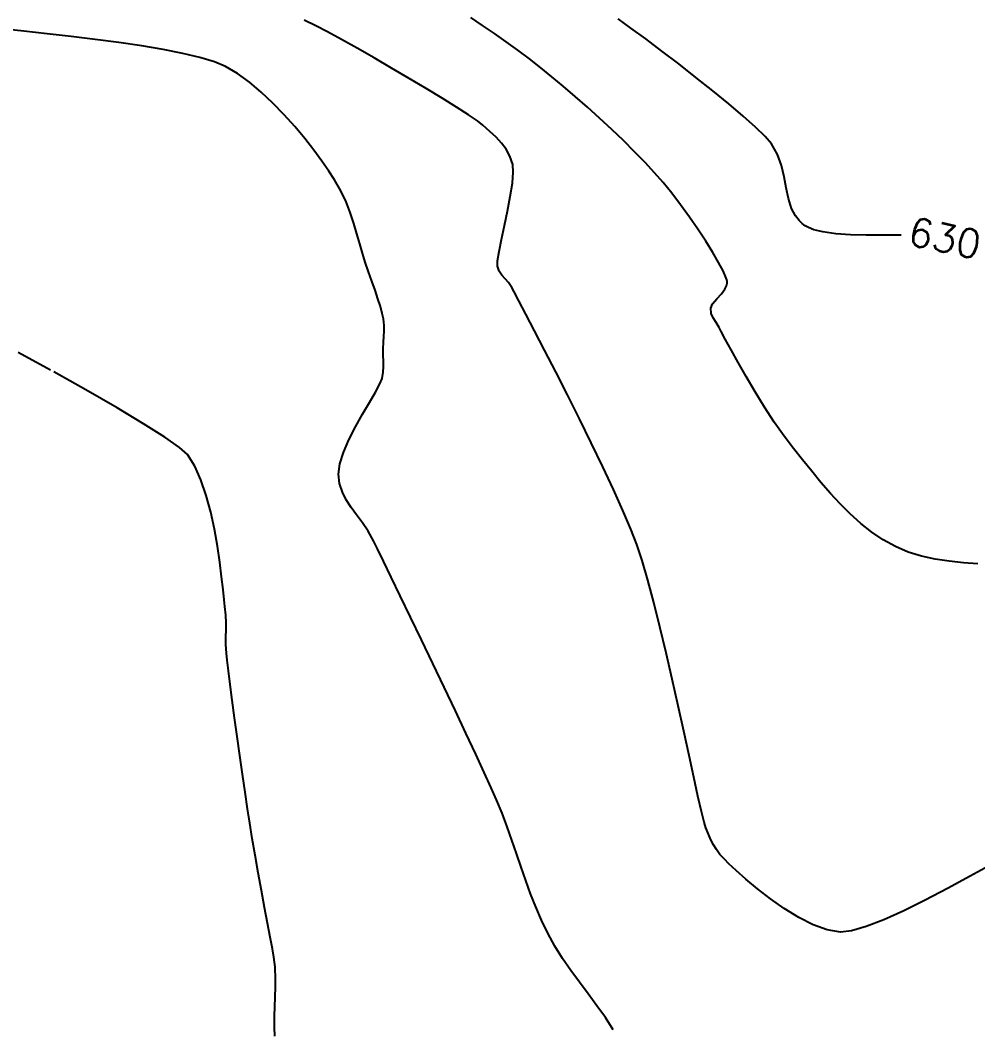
# Model space of a CAD drawing. Header units: feet. Extents: x 26064 to 27719, y 16802 to 28989.
# Drawn here: x 26744.6 to 26826.1, y 17412.7 to 17498.6 of the extents above; entities that cross this region are included whole.
import ezdxf

# ---------------------------------------------------------------- set-up
doc = ezdxf.new("R2010")
doc.units = ezdxf.units.FT
doc.header["$LTSCALE"] = 50
doc.header["$MEASUREMENT"] = 0
doc.linetypes.add('HIDDEN', pattern=[0.375, 0.25, -0.125])
doc.linetypes.add('HIDN25', pattern=[0.0938, 0.0625, -0.0313])
doc.layers.add('CONT-MJR', color=160, linetype='HIDDEN')
doc.layers.add('CONT-MNR', color=55, linetype='HIDN25')
doc.styles.add('l60', font='simplex', dxfattribs={"height": 2.4})

msp = doc.modelspace()

# ---------------------------------------------------------------- linework, layer by layer
at = {"layer": 'CONT-MJR', "color": 7}
for p, q in [((26796.58849, 17497.93268, 630), (26795.49581, 17498.71242, 630)), ((26797.84665, 17497.01074, 630), (26796.58849, 17497.93268, 630)), ((26799.22142, 17495.98154, 630), (26797.84665, 17497.01074, 630)), ((26800.66393, 17494.88003, 630), (26799.22142, 17495.98154, 630)), ((26802.12529, 17493.74115, 630), (26800.66393, 17494.88003, 630)), ((26803.55663, 17492.59987, 630), (26802.12529, 17493.74115, 630)), ((26804.90907, 17491.49112, 630), (26803.55663, 17492.59987, 630)), ((26806.13375, 17490.44986, 630), (26804.90907, 17491.49112, 630)), ((26807.18178, 17489.51104, 630), (26806.13375, 17490.44986, 630)), ((26808.00429, 17488.70959, 630), (26807.18178, 17489.51104, 630)), ((26808.5524, 17488.08048, 630), (26808.00429, 17488.70959, 630)), ((26809.07881, 17487.18586, 630), (26808.5524, 17488.08048, 630)), ((26809.41999, 17486.24675, 630), (26809.07881, 17487.18586, 630)), ((26809.64264, 17485.29015, 630), (26809.41999, 17486.24675, 630)), ((26809.81346, 17484.34308, 630), (26809.64264, 17485.29015, 630)), ((26809.99914, 17483.43256, 630), (26809.81346, 17484.34308, 630)), ((26810.26639, 17482.58561, 630), (26809.99914, 17483.43256, 630)), ((26810.58375, 17481.97197, 630), (26810.26639, 17482.58561, 630)), ((26810.90458, 17481.55811, 630), (26810.58375, 17481.97197, 630)), ((26811.16591, 17481.30753, 630), (26810.90458, 17481.55811, 630)), ((26811.3124, 17481.19048, 630), (26811.16591, 17481.30753, 630)), ((26811.42858, 17481.11003, 630), (26811.3124, 17481.19048, 630)), ((26811.69342, 17480.96424, 630), (26811.42858, 17481.11003, 630)), ((26812.16614, 17480.7808, 630), (26811.69342, 17480.96424, 630)), ((26812.92129, 17480.595, 630), (26812.16614, 17480.7808, 630)), ((26814.0315, 17480.44219, 630), (26812.92129, 17480.595, 630)), ((26815.28193, 17480.35814, 630), (26814.0315, 17480.44219, 630)), ((26816.62485, 17480.32196, 630), (26815.28193, 17480.35814, 630)), ((26818.01255, 17480.31277, 630), (26816.62485, 17480.32196, 630)), ((26819.3973, 17480.30968, 630), (26818.01255, 17480.31277, 630)), ((26819.59879, 17480.30698, 630), (26819.3973, 17480.30968, 630))]:
    msp.add_line(p, q, dxfattribs=at)
at = {"layer": 'CONT-MNR', "color": 7}
for p, q in [((26783.96045, 17498.16618, 631), (26782.95121, 17498.82622, 631)), ((26784.96547, 17497.48363, 631), (26783.96045, 17498.16618, 631)), ((26746.90728, 17497.45403, 633), (26744.92018, 17497.67249, 633)), ((26748.94482, 17497.22079, 633), (26746.90728, 17497.45403, 633)), ((26750.99128, 17496.97147, 633), (26748.94482, 17497.22079, 633)), ((26771.94606, 17496.96185, 632), (26770.76054, 17497.60427, 632)), ((26753.00512, 17496.70473, 633), (26750.99128, 17496.97147, 633)), ((26754.94479, 17496.41926, 633), (26753.00512, 17496.70473, 633)), ((26773.28455, 17496.21647, 632), (26771.94606, 17496.96185, 632)), ((26761.13116, 17495.06377, 633), (26759.90349, 17495.43732, 633)), ((26776.22099, 17494.53319, 632), (26774.72614, 17495.39722, 632)), ((26787.94748, 17495.30905, 631), (26786.95977, 17496.05423, 631)), ((26762.07698, 17494.66491, 633), (26761.13116, 17495.06377, 633)), ((26763.09034, 17494.0631, 633), (26762.07698, 17494.66491, 633)), ((26764.10828, 17493.32454, 633), (26763.09034, 17494.0631, 633)), ((26779.171, 17492.78714, 632), (26777.71923, 17493.65347, 632)), ((26780.52644, 17491.9633, 632), (26779.171, 17492.78714, 632)), ((26766.10677, 17491.54652, 633), (26765.11801, 17492.47656, 633)), ((26767.06176, 17490.56174, 633), (26766.10677, 17491.54652, 633)), ((26783.51626, 17490.03762, 632), (26782.74894, 17490.55945, 632)), ((26783.98784, 17489.67463, 632), (26783.51626, 17490.03762, 632)), ((26785.57487, 17488.15498, 632), (26785.10719, 17488.65436, 632)), ((26795.95115, 17488.36028, 631), (26794.95048, 17489.3159, 631)), ((26786.29204, 17487.02555, 632), (26785.97211, 17487.62219, 632)), ((26770.2885, 17486.62217, 633), (26769.59636, 17487.55245, 633)), ((26797.79712, 17486.50019, 631), (26796.90569, 17487.41715, 631)), ((26799.32284, 17484.79963, 631), (26798.6085, 17485.62312, 631)), ((26786.32162, 17483.60293, 632), (26786.49779, 17484.73075, 632)), ((26772.33642, 17483.16511, 633), (26771.89835, 17484.10164, 633)), ((26786.08499, 17482.37237, 632), (26786.32162, 17483.60293, 632)), ((26800.8192, 17482.88815, 631), (26800.06366, 17483.88051, 631)), ((26802.95619, 17479.80592, 631), (26802.28727, 17480.81741, 631)), ((26785.36459, 17478.92317, 632), (26785.57125, 17479.9466, 632)), ((26785.23838, 17478.14055, 632), (26785.36459, 17478.92317, 632)), ((26774.25483, 17477.20435, 633), (26773.96698, 17478.02491, 633)), ((26785.3802, 17477.2646, 632), (26785.22784, 17477.68463, 632)), ((26774.54054, 17476.39915, 633), (26774.25483, 17477.20435, 633)), ((26786.16303, 17476.2759, 632), (26785.87621, 17476.60889, 632)), ((26804.65166, 17476.79858, 631), (26804.44097, 17477.26816, 631)), ((26775.05869, 17474.90128, 633), (26774.8124, 17475.62593, 633)), ((26804.30075, 17475.33653, 631), (26804.58289, 17475.71396, 631)), ((26804.58289, 17475.71396, 631), (26804.72538, 17476.01228, 631)), ((26803.54198, 17474.4819, 631), (26803.8924, 17474.89453, 631)), ((26803.8924, 17474.89453, 631), (26804.30075, 17475.33653, 631)), ((26803.37784, 17474.09463, 631), (26803.54198, 17474.4819, 631)), ((26789.24616, 17470.52184, 632), (26788.3911, 17472.17458, 632)), ((26804.27475, 17472.11038, 631), (26804.08784, 17472.46463, 631)), ((26804.62316, 17471.46088, 631), (26804.27475, 17472.11038, 631)), ((26775.54112, 17469.13125, 633), (26775.53167, 17469.59549, 633)), ((26775.22721, 17467.65789, 633), (26775.41698, 17468.11491, 633)), ((26775.41698, 17468.11491, 633), (26775.51204, 17468.65164, 633)), ((26791.18152, 17466.72431, 632), (26790.18653, 17468.68693, 632)), ((26807.96917, 17465.6889, 631), (26807.16408, 17466.99855, 631)), ((26773.14828, 17464.00937, 633), (26773.75185, 17465.08845, 633)), ((26756.90565, 17463.14092, 634), (26755.11079, 17464.27155, 634)), ((26758.16926, 17462.25812, 634), (26756.90565, 17463.14092, 634)), ((26810.41784, 17462.16463, 631), (26809.61944, 17463.21753, 631)), ((26811.97544, 17460.2316, 631), (26811.19506, 17461.19724, 631)), ((26759.99236, 17459.49505, 634), (26759.45914, 17460.67324, 634)), ((26760.82367, 17456.75869, 634), (26760.44478, 17458.17267, 634)), ((26815.25782, 17456.59574, 631), (26814.40017, 17457.44978, 631)), ((26818.0695, 17454.39973, 631), (26817.08602, 17455.06025, 631)), ((26819.10784, 17453.82463, 631), (26818.0695, 17454.39973, 631)), ((26820.19711, 17453.35962, 631), (26819.10784, 17453.82463, 631)), ((26776.17977, 17451.22041, 633), (26775.52104, 17452.57485, 633)), ((26822.48704, 17452.75358, 631), (26821.32536, 17453.00921, 631)), ((26826.11703, 17452.35735, 631), (26824.88843, 17452.44745, 631)), ((26762.02784, 17448.71463, 634), (26761.96005, 17449.29695, 634)), ((26799.05112, 17446.98354, 632), (26798.53154, 17449.06399, 632)), ((26762.10316, 17447.98726, 634), (26762.02784, 17448.71463, 634)), ((26762.12367, 17446.73552, 634), (26762.1278, 17447.34136, 634)), ((26778.75262, 17445.89261, 633), (26777.82307, 17447.82319, 633)), ((26762.11269, 17446.12838, 634), (26762.12367, 17446.73552, 634)), ((26762.21945, 17444.14462, 634), (26762.15784, 17444.74463, 634)), ((26800.09589, 17442.53193, 632), (26799.57574, 17444.78565, 632)), ((26800.60209, 17440.28397, 632), (26800.09589, 17442.53193, 632)), ((26801.08486, 17438.10339, 632), (26800.60209, 17440.28397, 632)), ((26801.5347, 17436.05178, 632), (26801.08486, 17438.10339, 632)), ((26763.73903, 17432.92526, 634), (26763.51705, 17434.45355, 634)), ((26802.29763, 17432.58194, 632), (26801.94211, 17434.19077, 632)), ((26763.94838, 17431.52116, 634), (26763.73903, 17432.92526, 634)), ((26785.61877, 17431.1329, 633), (26785.14698, 17432.28491, 633)), ((26764.35283, 17428.9857, 634), (26764.13784, 17430.29463, 634)), ((26802.95784, 17429.88463, 632), (26802.81498, 17430.36726, 632)), ((26803.17829, 17429.35212, 632), (26802.95784, 17429.88463, 632)), ((26764.60001, 17427.55927, 634), (26764.35283, 17428.9857, 634)), ((26786.84994, 17427.69395, 633), (26786.45888, 17428.83707, 633)), ((26803.86395, 17428.03812, 632), (26803.61069, 17428.44724, 632)), ((26764.86706, 17426.06996, 634), (26764.60001, 17427.55927, 634)), ((26805.55518, 17426.25606, 632), (26804.93268, 17426.83618, 632)), ((26806.37639, 17425.52977, 632), (26805.55518, 17426.25606, 632)), ((26823.54865, 17424.72959, 632), (26821.64403, 17423.7396, 632)), ((26809.6429, 17423.02883, 632), (26808.45919, 17423.86066, 632)), ((26765.6642, 17421.77127, 634), (26765.41147, 17423.12132, 634)), ((26788.9703, 17422.04063, 633), (26788.48632, 17423.16181, 633)), ((26810.86956, 17422.27282, 632), (26809.6429, 17423.02883, 632)), ((26813.29597, 17421.21022, 632), (26812.10023, 17421.64812, 632)), ((26818.11613, 17422.07615, 632), (26816.61154, 17421.48833, 632)), ((26814.41784, 17421.01463, 632), (26813.29597, 17421.21022, 632)), ((26790.77221, 17418.78293, 633), (26790.10946, 17419.83468, 633)), ((26766.25784, 17418.47463, 634), (26766.19666, 17418.87397, 634)), ((26766.31597, 17417.7026, 634), (26766.2954, 17418.06504, 634)), ((26791.47867, 17417.7594, 633), (26790.77221, 17418.78293, 633)), ((26792.21229, 17416.75387, 633), (26791.47867, 17417.7594, 633)), ((26766.32784, 17416.61463, 634), (26766.32699, 17417.00574, 634)), ((26766.24286, 17413.73797, 634), (26766.25055, 17414.09432, 634)), ((26766.2578, 17412.91951, 634), (26766.24784, 17413.32463, 634))]:
    msp.add_line(p, q, dxfattribs=at)
at = {"layer": 'CONT-MNR', "color": 7, "extrusion": (-0.436575, -0.899668, 0)}
msp.add_line((26769.77784, 17498.11463, 632), (26768.7628, 17498.60719, 632), dxfattribs=at)
at = {"layer": 'CONT-MNR', "color": 7, "extrusion": (-0.460897, -0.887453, 0)}
msp.add_line((26770.76054, 17497.60427, 632), (26769.77784, 17498.11463, 632), dxfattribs=at)
at = {"layer": 'CONT-MNR', "color": 7, "extrusion": (-0.107546, -0.9942, 0)}
msp.add_line((26744.92018, 17497.67249, 633), (26743.02506, 17497.87749, 633), dxfattribs=at)
at = {"layer": 'CONT-MNR', "color": 7, "extrusion": (0.575783, 0.817603, 0)}
msp.add_line((26785.96551, 17496.77937, 631), (26784.96547, 17497.48363, 631), dxfattribs=at)
at = {"layer": 'CONT-MNR', "color": 7, "extrusion": (-0.165196, -0.986261, 0)}
msp.add_line((26756.76877, 17496.11375, 633), (26754.94479, 17496.41926, 633), dxfattribs=at)
at = {"layer": 'CONT-MNR', "color": 7, "extrusion": (-0.494083, -0.869415, 0)}
msp.add_line((26774.72614, 17495.39722, 632), (26773.28455, 17496.21647, 632), dxfattribs=at)
at = {"layer": 'CONT-MNR', "color": 7, "extrusion": (0.589253, 0.807949, 0)}
msp.add_line((26786.95977, 17496.05423, 631), (26785.96551, 17496.77937, 631), dxfattribs=at)
at = {"layer": 'CONT-MNR', "color": 7, "extrusion": (-0.192449, -0.981307, 0)}
msp.add_line((26758.43551, 17495.78688, 633), (26756.76877, 17496.11375, 633), dxfattribs=at)
at = {"layer": 'CONT-MNR', "color": 7, "extrusion": (-0.231643, -0.972801, 0)}
msp.add_line((26759.90349, 17495.43732, 633), (26758.43551, 17495.78688, 633), dxfattribs=at)
at = {"layer": 'CONT-MNR', "color": 7, "extrusion": (-0.506339, -0.862334, 0)}
msp.add_line((26777.71923, 17493.65347, 632), (26776.22099, 17494.53319, 632), dxfattribs=at)
at = {"layer": 'CONT-MNR', "color": 7, "extrusion": (-0.614898, -0.788607, 0)}
msp.add_line((26788.92784, 17494.54463, 631), (26787.94748, 17495.30905, 631), dxfattribs=at)
at = {"layer": 'CONT-MNR', "color": 7, "extrusion": (0.627737, 0.778426, 0)}
msp.add_line((26789.849, 17493.80179, 631), (26788.92784, 17494.54463, 631), dxfattribs=at)
at = {"layer": 'CONT-MNR', "color": 7, "extrusion": (-0.639501, -0.768791, 0)}
msp.add_line((26790.82582, 17492.98924, 631), (26789.849, 17493.80179, 631), dxfattribs=at)
at = {"layer": 'CONT-MNR', "color": 7, "extrusion": (0.643102, 0.76578, 0)}
msp.add_line((26765.11801, 17492.47656, 633), (26764.10828, 17493.32454, 633), dxfattribs=at)
at = {"layer": 'CONT-MNR', "color": 7, "extrusion": (-0.649976, -0.759955, 0)}
msp.add_line((26791.84135, 17492.12068, 631), (26790.82582, 17492.98924, 631), dxfattribs=at)
at = {"layer": 'CONT-MNR', "color": 7, "extrusion": (-0.528215, -0.849111, 0)}
msp.add_line((26781.73571, 17491.21104, 632), (26780.52644, 17491.9633, 632), dxfattribs=at)
at = {"layer": 'CONT-MNR', "color": 7, "extrusion": (-0.659846, -0.751401, 0)}
msp.add_line((26792.87861, 17491.2098, 631), (26791.84135, 17492.12068, 631), dxfattribs=at)
at = {"layer": 'CONT-MNR', "color": 7, "extrusion": (0.540894, 0.841091, 0)}
msp.add_line((26782.74894, 17490.55945, 632), (26781.73571, 17491.21104, 632), dxfattribs=at)
at = {"layer": 'CONT-MNR', "color": 7, "extrusion": (0.669619, 0.742705, 0)}
msp.add_line((26793.92065, 17490.27031, 631), (26792.87861, 17491.2098, 631), dxfattribs=at)
at = {"layer": 'CONT-MNR', "color": 7, "extrusion": (0.744207, 0.667949, 0)}
msp.add_line((26767.97021, 17489.54957, 633), (26767.06176, 17490.56174, 633), dxfattribs=at)
at = {"layer": 'CONT-MNR', "color": 7, "extrusion": (-0.679736, -0.733457, 0)}
msp.add_line((26794.95048, 17489.3159, 631), (26793.92065, 17490.27031, 631), dxfattribs=at)
at = {"layer": 'CONT-MNR', "color": 7, "extrusion": (0.766126, 0.64269, 0)}
msp.add_line((26768.81934, 17488.53736, 633), (26767.97021, 17489.54957, 633), dxfattribs=at)
at = {"layer": 'CONT-MNR', "color": 7, "extrusion": (0.665174, 0.746688, 0)}
msp.add_line((26784.5759, 17489.15077, 632), (26783.98784, 17489.67463, 632), dxfattribs=at)
at = {"layer": 'CONT-MNR', "color": 7, "extrusion": (0.785093, 0.619378, 0)}
msp.add_line((26769.59636, 17487.55245, 633), (26768.81934, 17488.53736, 633), dxfattribs=at)
at = {"layer": 'CONT-MNR', "color": 7, "extrusion": (0.682709, 0.73069, 0)}
msp.add_line((26785.10719, 17488.65436, 632), (26784.5759, 17489.15077, 632), dxfattribs=at)
at = {"layer": 'CONT-MNR', "color": 7, "extrusion": (0.801704, 0.597721, 0)}
msp.add_line((26785.97211, 17487.62219, 632), (26785.57487, 17488.15498, 632), dxfattribs=at)
at = {"layer": 'CONT-MNR', "color": 7, "extrusion": (0.702846, 0.711342, 0)}
msp.add_line((26796.90569, 17487.41715, 631), (26795.95115, 17488.36028, 631), dxfattribs=at)
at = {"layer": 'CONT-MNR', "color": 7, "extrusion": (0.946403, 0.32299, 0)}
msp.add_line((26786.52784, 17486.33463, 632), (26786.29204, 17487.02555, 632), dxfattribs=at)
at = {"layer": 'CONT-MNR', "color": 7, "extrusion": (0.818931, 0.573892, 0)}
msp.add_line((26770.88296, 17485.77388, 633), (26770.2885, 17486.62217, 633), dxfattribs=at)
at = {"layer": 'CONT-MNR', "color": 7, "extrusion": (0.997134, 0.075656, 0)}
msp.add_line((26786.57827, 17485.66994, 632), (26786.52784, 17486.33463, 632), dxfattribs=at)
at = {"layer": 'CONT-MNR', "color": 7, "extrusion": (0.734065, 0.679079, 0)}
msp.add_line((26798.6085, 17485.62312, 631), (26797.79712, 17486.50019, 631), dxfattribs=at)
at = {"layer": 'CONT-MNR', "color": 7, "extrusion": (0.83653, 0.547922, 0)}
msp.add_line((26771.36698, 17485.03491, 633), (26770.88296, 17485.77388, 633), dxfattribs=at)
at = {"layer": 'CONT-MNR', "color": 7, "extrusion": (0.869018, 0.494781, 0)}
msp.add_line((26771.89835, 17484.10164, 633), (26771.36698, 17485.03491, 633), dxfattribs=at)
at = {"layer": 'CONT-MNR', "color": 7, "extrusion": (0.996348, -0.08538, 0)}
msp.add_line((26786.49779, 17484.73075, 632), (26786.57827, 17485.66994, 632), dxfattribs=at)
at = {"layer": 'CONT-MNR', "color": 7, "extrusion": (0.778581, 0.627544, 0)}
msp.add_line((26800.06366, 17483.88051, 631), (26799.32284, 17484.79963, 631), dxfattribs=at)
at = {"layer": 'CONT-MNR', "color": 7, "extrusion": (0.931913, 0.362683, 0)}
msp.add_line((26772.69836, 17482.2351, 633), (26772.33642, 17483.16511, 633), dxfattribs=at)
at = {"layer": 'CONT-MNR', "color": 7, "extrusion": (0.809558, 0.587039, 0)}
msp.add_line((26801.56767, 17481.85597, 631), (26800.8192, 17482.88815, 631), dxfattribs=at)
at = {"layer": 'CONT-MNR', "color": 7, "extrusion": (0.949178, 0.314739, 0)}
msp.add_line((26773.00134, 17481.32139, 633), (26772.69836, 17482.2351, 633), dxfattribs=at)
at = {"layer": 'CONT-MNR', "color": 7, "extrusion": (0.978668, -0.20545, 0)}
msp.add_line((26785.82312, 17481.12497, 632), (26786.08499, 17482.37237, 632), dxfattribs=at)
at = {"layer": 'CONT-MNR', "color": 7, "extrusion": (0.821971, 0.56953, 0)}
msp.add_line((26802.28727, 17480.81741, 631), (26801.56767, 17481.85597, 631), dxfattribs=at)
at = {"layer": 'CONT-MNR', "color": 7, "extrusion": (0.959333, 0.282277, 0)}
msp.add_line((26773.26253, 17480.43374, 633), (26773.00134, 17481.32139, 633), dxfattribs=at)
at = {"layer": 'CONT-MNR', "color": 7, "extrusion": (0.97791, -0.209027, 0)}
msp.add_line((26785.57125, 17479.9466, 632), (26785.82312, 17481.12497, 632), dxfattribs=at)
at = {"layer": 'CONT-MNR', "color": 7, "extrusion": (0.963534, 0.267584, 0)}
msp.add_line((26773.49908, 17479.58192, 633), (26773.26253, 17480.43374, 633), dxfattribs=at)
at = {"layer": 'CONT-MNR', "color": 7, "extrusion": (0.961916, 0.273346, 0)}
msp.add_line((26773.72818, 17478.77573, 633), (26773.49908, 17479.58192, 633), dxfattribs=at)
at = {"layer": 'CONT-MNR', "color": 7, "extrusion": (0.847162, 0.531335, 0)}
msp.add_line((26803.55265, 17478.85492, 631), (26802.95619, 17479.80592, 631), dxfattribs=at)
at = {"layer": 'CONT-MNR', "color": 7, "extrusion": (0.95296, 0.303097, 0)}
msp.add_line((26773.96698, 17478.02491, 633), (26773.72818, 17478.77573, 633), dxfattribs=at)
at = {"layer": 'CONT-MNR', "color": 7, "extrusion": (0.862796, 0.505552, 0)}
msp.add_line((26804.05485, 17477.99785, 631), (26803.55265, 17478.85492, 631), dxfattribs=at)
at = {"layer": 'CONT-MNR', "color": 7, "extrusion": (0.999733, -0.023115, 0)}
msp.add_line((26785.22784, 17477.68463, 632), (26785.23838, 17478.14055, 632), dxfattribs=at)
at = {"layer": 'CONT-MNR', "color": 7, "extrusion": (0.883879, 0.467717, 0)}
msp.add_line((26804.44097, 17477.26816, 631), (26804.05485, 17477.99785, 631), dxfattribs=at)
at = {"layer": 'CONT-MNR', "color": 7, "extrusion": (0.835016, 0.550226, 0)}
msp.add_line((26785.60579, 17476.92223, 632), (26785.3802, 17477.2646, 632), dxfattribs=at)
at = {"layer": 'CONT-MNR', "color": 7, "extrusion": (0.757061, 0.653345, 0)}
msp.add_line((26785.87621, 17476.60889, 632), (26785.60579, 17476.92223, 632), dxfattribs=at)
at = {"layer": 'CONT-MNR', "color": 7, "extrusion": (0.946646, 0.322274, 0)}
msp.add_line((26804.74506, 17476.52423, 631), (26804.65166, 17476.79858, 631), dxfattribs=at)
at = {"layer": 'CONT-MNR', "color": 7, "extrusion": (0.97989, 0.19954, 0)}
msp.add_line((26804.77394, 17476.38241, 631), (26804.74506, 17476.52423, 631), dxfattribs=at)
at = {"layer": 'CONT-MNR', "color": 7, "extrusion": (0.943388, 0.33169, 0)}
msp.add_line((26774.8124, 17475.62593, 633), (26774.54054, 17476.39915, 633), dxfattribs=at)
at = {"layer": 'CONT-MNR', "color": 7, "extrusion": (0.825067, 0.565035, 0)}
msp.add_line((26786.43784, 17475.87463, 632), (26786.16303, 17476.2759, 632), dxfattribs=at)
at = {"layer": 'CONT-MNR', "color": 7, "extrusion": (0.877983, 0.478692, 0)}
msp.add_line((26786.64473, 17475.49517, 632), (26786.43784, 17475.87463, 632), dxfattribs=at)
at = {"layer": 'CONT-MNR', "color": 7, "extrusion": (0.97541, -0.220398, 0)}
msp.add_line((26804.72538, 17476.01228, 631), (26804.77207, 17476.2189, 631), dxfattribs=at)
at = {"layer": 'CONT-MNR', "color": 7, "extrusion": (0.998514, -0.05449, 0)}
msp.add_line((26804.77207, 17476.2189, 631), (26804.77784, 17476.32463, 631), dxfattribs=at)
at = {"layer": 'CONT-MNR', "color": 7, "extrusion": (0.997729, 0.067355, 0)}
msp.add_line((26804.77784, 17476.32463, 631), (26804.77394, 17476.38241, 631), dxfattribs=at)
at = {"layer": 'CONT-MNR', "color": 7, "extrusion": (0.953268, 0.302126, 0)}
msp.add_line((26775.2677, 17474.24182, 633), (26775.05869, 17474.90128, 633), dxfattribs=at)
at = {"layer": 'CONT-MNR', "color": 7, "extrusion": (0.882705, 0.469928, 0)}
msp.add_line((26787.05969, 17474.7157, 632), (26786.64473, 17475.49517, 632), dxfattribs=at)
at = {"layer": 'CONT-MNR', "color": 7, "extrusion": (0.963715, 0.266933, 0)}
msp.add_line((26775.4277, 17473.66416, 633), (26775.2677, 17474.24182, 633), dxfattribs=at)
at = {"layer": 'CONT-MNR', "color": 7, "extrusion": (0.88484, 0.465895, 0)}
msp.add_line((26787.65205, 17473.59069, 632), (26787.05969, 17474.7157, 632), dxfattribs=at)
at = {"layer": 'CONT-MNR', "color": 7, "extrusion": (0.994585, 0.103922, 0)}
msp.add_line((26803.42284, 17473.66398, 631), (26803.37784, 17474.09463, 631), dxfattribs=at)
at = {"layer": 'CONT-MNR', "color": 7, "extrusion": (0.97921, 0.202847, 0)}
msp.add_line((26775.52698, 17473.18491, 633), (26775.4277, 17473.66416, 633), dxfattribs=at)
at = {"layer": 'CONT-MNR', "color": 7, "extrusion": (0.994381, 0.105859, 0)}
msp.add_line((26775.58526, 17472.63747, 633), (26775.52698, 17473.18491, 633), dxfattribs=at)
at = {"layer": 'CONT-MNR', "color": 7, "extrusion": (0.88653, 0.462671, 0)}
msp.add_line((26788.3911, 17472.17458, 632), (26787.65205, 17473.59069, 632), dxfattribs=at)
at = {"layer": 'CONT-MNR', "color": 7, "extrusion": (0.914782, 0.403949, 0)}
msp.add_line((26803.59226, 17473.2803, 631), (26803.42284, 17473.66398, 631), dxfattribs=at)
at = {"layer": 'CONT-MNR', "color": 7, "extrusion": (0.848293, 0.529528, 0)}
msp.add_line((26803.83198, 17472.89628, 631), (26803.59226, 17473.2803, 631), dxfattribs=at)
at = {"layer": 'CONT-MNR', "color": 7, "extrusion": (0.998595, -0.052993, 0)}
msp.add_line((26775.5672, 17471.6906, 633), (26775.5918, 17472.15417, 633), dxfattribs=at)
at = {"layer": 'CONT-MNR', "color": 7, "extrusion": (0.999908, 0.013528, 0)}
msp.add_line((26775.5918, 17472.15417, 633), (26775.58526, 17472.63747, 633), dxfattribs=at)
at = {"layer": 'CONT-MNR', "color": 7, "extrusion": (0.860233, 0.509901, 0)}
msp.add_line((26804.08784, 17472.46463, 631), (26803.83198, 17472.89628, 631), dxfattribs=at)
at = {"layer": 'CONT-MNR', "color": 7, "extrusion": (0.99742, -0.07178, 0)}
msp.add_line((26775.53206, 17471.20232, 633), (26775.5672, 17471.6906, 633), dxfattribs=at)
at = {"layer": 'CONT-MNR', "color": 7, "extrusion": (0.877524, 0.479532, 0)}
msp.add_line((26805.10969, 17470.57055, 631), (26804.62316, 17471.46088, 631), dxfattribs=at)
at = {"layer": 'CONT-MNR', "color": 7, "extrusion": (-0.482339, -0.875985, 0)}
msp.add_line((26747.17684, 17468.83547, 634), (26743.89509, 17470.64248, 634), dxfattribs=at)
at = {"layer": 'CONT-MNR', "color": 7, "extrusion": (0.99899, -0.044943, 0)}
msp.add_line((26775.50698, 17470.64491, 633), (26775.53206, 17471.20232, 633), dxfattribs=at)
at = {"layer": 'CONT-MNR', "color": 7, "extrusion": (0.999972, 0.007438, 0)}
msp.add_line((26775.51114, 17470.08613, 633), (26775.50698, 17470.64491, 633), dxfattribs=at)
at = {"layer": 'CONT-MNR', "color": 7, "extrusion": (0.889937, 0.456083, 0)}
msp.add_line((26790.18653, 17468.68693, 632), (26789.24616, 17470.52184, 632), dxfattribs=at)
at = {"layer": 'CONT-MNR', "color": 7, "extrusion": (0.873104, 0.487533, 0)}
msp.add_line((26805.71095, 17469.49378, 631), (26805.10969, 17470.57055, 631), dxfattribs=at)
at = {"layer": 'CONT-MNR', "color": 7, "extrusion": (0.999126, 0.041801, 0)}
msp.add_line((26775.53167, 17469.59549, 633), (26775.51114, 17470.08613, 633), dxfattribs=at)
at = {"layer": 'CONT-MNR', "color": 7, "extrusion": (0.489032, 0.872266, 0)}
msp.add_line((26750.18258, 17467.15031, 634), (26747.17684, 17468.83547, 634), dxfattribs=at)
at = {"layer": 'CONT-MNR', "color": 7, "extrusion": (0.998167, -0.060518, 0)}
msp.add_line((26775.51204, 17468.65164, 633), (26775.54112, 17469.13125, 633), dxfattribs=at)
at = {"layer": 'CONT-MNR', "color": 7, "extrusion": (0.867671, 0.497139, 0)}
msp.add_line((26806.40354, 17468.28498, 631), (26805.71095, 17469.49378, 631), dxfattribs=at)
at = {"layer": 'CONT-MNR', "color": 7, "extrusion": (0.860817, 0.508915, 0)}
msp.add_line((26807.16408, 17466.99855, 631), (26806.40354, 17468.28498, 631), dxfattribs=at)
at = {"layer": 'CONT-MNR', "color": 7, "extrusion": (-0.498202, -0.867061, 0)}
msp.add_line((26752.8485, 17465.61851, 634), (26750.18258, 17467.15031, 634), dxfattribs=at)
at = {"layer": 'CONT-MNR', "color": 7, "extrusion": (0.8772, -0.480126, 0)}
msp.add_line((26774.84839, 17466.96577, 633), (26775.22721, 17467.65789, 633), dxfattribs=at)
at = {"layer": 'CONT-MNR', "color": 7, "extrusion": (0.8634, -0.50452, 0)}
msp.add_line((26774.33758, 17466.0916, 633), (26774.84839, 17466.96577, 633), dxfattribs=at)
at = {"layer": 'CONT-MNR', "color": 7, "extrusion": (0.894254, 0.447561, 0)}
msp.add_line((26792.20045, 17464.68843, 632), (26791.18152, 17466.72431, 632), dxfattribs=at)
at = {"layer": 'CONT-MNR', "color": 7, "extrusion": (0.511584, 0.859233, 0)}
msp.add_line((26755.11079, 17464.27155, 634), (26752.8485, 17465.61851, 634), dxfattribs=at)
at = {"layer": 'CONT-MNR', "color": 7, "extrusion": (0.863572, -0.504226, 0)}
msp.add_line((26773.75185, 17465.08845, 633), (26774.33758, 17466.0916, 633), dxfattribs=at)
at = {"layer": 'CONT-MNR', "color": 7, "extrusion": (0.839869, 0.542789, 0)}
msp.add_line((26808.79542, 17464.41043, 631), (26807.96917, 17465.6889, 631), dxfattribs=at)
at = {"layer": 'CONT-MNR', "color": 7, "extrusion": (0.89706, 0.441908, 0)}
msp.add_line((26793.21261, 17462.63376, 632), (26792.20045, 17464.68843, 632), dxfattribs=at)
at = {"layer": 'CONT-MNR', "color": 7, "extrusion": (0.890067, -0.455829, 0)}
msp.add_line((26772.58394, 17462.90741, 633), (26773.14828, 17464.00937, 633), dxfattribs=at)
at = {"layer": 'CONT-MNR', "color": 7, "extrusion": (0.822782, 0.568358, 0)}
msp.add_line((26809.61944, 17463.21753, 631), (26808.79542, 17464.41043, 631), dxfattribs=at)
at = {"layer": 'CONT-MNR', "color": 7, "extrusion": (0.916425, -0.400207, 0)}
msp.add_line((26772.1159, 17461.83565, 633), (26772.58394, 17462.90741, 633), dxfattribs=at)
at = {"layer": 'CONT-MNR', "color": 7, "extrusion": (-0.670052, -0.742314, 0)}
msp.add_line((26758.83783, 17461.65463, 634), (26758.16926, 17462.25812, 634), dxfattribs=at)
at = {"layer": 'CONT-MNR', "color": 7, "extrusion": (0.952885, -0.303332, 0)}
msp.add_line((26771.80122, 17460.84713, 633), (26772.1159, 17461.83565, 633), dxfattribs=at)
at = {"layer": 'CONT-MNR', "color": 7, "extrusion": (0.900547, 0.434758, 0)}
msp.add_line((26794.18733, 17460.61476, 632), (26793.21261, 17462.63376, 632), dxfattribs=at)
at = {"layer": 'CONT-MNR', "color": 7, "extrusion": (0.779567, 0.626319, 0)}
msp.add_line((26811.19506, 17461.19724, 631), (26810.41784, 17462.16463, 631), dxfattribs=at)
at = {"layer": 'CONT-MNR', "color": 7, "extrusion": (0.844915, 0.534901, 0)}
msp.add_line((26759.45914, 17460.67324, 634), (26758.83783, 17461.65463, 634), dxfattribs=at)
at = {"layer": 'CONT-MNR', "color": 7, "extrusion": (0.992603, -0.121408, 0)}
msp.add_line((26771.69698, 17459.99491, 633), (26771.80122, 17460.84713, 633), dxfattribs=at)
at = {"layer": 'CONT-MNR', "color": 7, "extrusion": (0.905024, 0.425361, 0)}
msp.add_line((26795.0939, 17458.68589, 632), (26794.18733, 17460.61476, 632), dxfattribs=at)
at = {"layer": 'CONT-MNR', "color": 7, "extrusion": (0.770014, 0.638027, 0)}
msp.add_line((26812.76544, 17459.27817, 631), (26811.97544, 17460.2316, 631), dxfattribs=at)
at = {"layer": 'CONT-MNR', "color": 7, "extrusion": (0.946158, 0.323704, 0)}
msp.add_line((26760.44478, 17458.17267, 634), (26759.99236, 17459.49505, 634), dxfattribs=at)
at = {"layer": 'CONT-MNR', "color": 7, "extrusion": (0.992772, 0.120018, 0)}
msp.add_line((26771.79493, 17459.18472, 633), (26771.69698, 17459.99491, 633), dxfattribs=at)
at = {"layer": 'CONT-MNR', "color": 7, "extrusion": (0.755918, 0.654667, 0)}
msp.add_line((26813.57153, 17458.34741, 631), (26812.76544, 17459.27817, 631), dxfattribs=at)
at = {"layer": 'CONT-MNR', "color": 7, "extrusion": (0.952953, 0.303119, 0)}
msp.add_line((26772.02555, 17458.45968, 633), (26771.79493, 17459.18472, 633), dxfattribs=at)
at = {"layer": 'CONT-MNR', "color": 7, "extrusion": (0.893394, 0.449274, 0)}
msp.add_line((26772.36156, 17457.79151, 633), (26772.02555, 17458.45968, 633), dxfattribs=at)
at = {"layer": 'CONT-MNR', "color": 7, "extrusion": (0.911001, 0.412405, 0)}
msp.add_line((26795.90164, 17456.9016, 632), (26795.0939, 17458.68589, 632), dxfattribs=at)
at = {"layer": 'CONT-MNR', "color": 7, "extrusion": (0.839404, 0.543508, 0)}
msp.add_line((26772.77566, 17457.15198, 633), (26772.36156, 17457.79151, 633), dxfattribs=at)
at = {"layer": 'CONT-MNR', "color": 7, "extrusion": (0.73478, 0.678305, 0)}
msp.add_line((26814.40017, 17457.44978, 631), (26813.57153, 17458.34741, 631), dxfattribs=at)
at = {"layer": 'CONT-MNR', "color": 7, "extrusion": (0.977626, 0.21035, 0)}
msp.add_line((26761.1363, 17455.30571, 634), (26760.82367, 17456.75869, 634), dxfattribs=at)
at = {"layer": 'CONT-MNR', "color": 7, "extrusion": (0.808715, 0.588201, 0)}
msp.add_line((26773.24055, 17456.51281, 633), (26772.77566, 17457.15198, 633), dxfattribs=at)
at = {"layer": 'CONT-MNR', "color": 7, "extrusion": (0.919392, 0.393342, 0)}
msp.add_line((26796.57985, 17455.31636, 632), (26795.90164, 17456.9016, 632), dxfattribs=at)
at = {"layer": 'CONT-MNR', "color": 7, "extrusion": (0.806865, 0.590735, 0)}
msp.add_line((26773.72893, 17455.84574, 633), (26773.24055, 17456.51281, 633), dxfattribs=at)
at = {"layer": 'CONT-MNR', "color": 7, "extrusion": (0.830756, 0.556636, 0)}
msp.add_line((26774.2135, 17455.12253, 633), (26773.72893, 17455.84574, 633), dxfattribs=at)
at = {"layer": 'CONT-MNR', "color": 7, "extrusion": (-0.667202, -0.744877, 0)}
msp.add_line((26816.15095, 17455.79574, 631), (26815.25782, 17456.59574, 631), dxfattribs=at)
at = {"layer": 'CONT-MNR', "color": 7, "extrusion": (0.984826, 0.173542, 0)}
msp.add_line((26761.38993, 17453.86634, 634), (26761.1363, 17455.30571, 634), dxfattribs=at)
at = {"layer": 'CONT-MNR', "color": 7, "extrusion": (0.871948, 0.489599, 0)}
msp.add_line((26774.66698, 17454.31491, 633), (26774.2135, 17455.12253, 633), dxfattribs=at)
at = {"layer": 'CONT-MNR', "color": 7, "extrusion": (0.931982, 0.362505, 0)}
msp.add_line((26797.09784, 17453.98463, 632), (26796.57985, 17455.31636, 632), dxfattribs=at)
at = {"layer": 'CONT-MNR', "color": 7, "extrusion": (-0.618233, -0.785995, 0)}
msp.add_line((26817.08602, 17455.06025, 631), (26816.15095, 17455.79574, 631), dxfattribs=at)
at = {"layer": 'CONT-MNR', "color": 7, "extrusion": (0.896656, 0.442727, 0)}
msp.add_line((26775.00761, 17453.62505, 633), (26774.66698, 17454.31491, 633), dxfattribs=at)
at = {"layer": 'CONT-MNR', "color": 7, "extrusion": (0.98936, 0.145485, 0)}
msp.add_line((26761.59186, 17452.49318, 634), (26761.38993, 17453.86634, 634), dxfattribs=at)
at = {"layer": 'CONT-MNR', "color": 7, "extrusion": (0.898384, 0.439211, 0)}
msp.add_line((26775.52104, 17452.57485, 633), (26775.00761, 17453.62505, 633), dxfattribs=at)
at = {"layer": 'CONT-MNR', "color": 7, "extrusion": (0.949782, 0.312913, 0)}
msp.add_line((26797.54541, 17452.62614, 632), (26797.09784, 17453.98463, 632), dxfattribs=at)
at = {"layer": 'CONT-MNR', "color": 7, "extrusion": (-0.296607, -0.955, 0)}
msp.add_line((26821.32536, 17453.00921, 631), (26820.19711, 17453.35962, 631), dxfattribs=at)
at = {"layer": 'CONT-MNR', "color": 7, "extrusion": (0.992211, 0.124569, 0)}
msp.add_line((26761.74934, 17451.23882, 634), (26761.59186, 17452.49318, 634), dxfattribs=at)
at = {"layer": 'CONT-MNR', "color": 7, "extrusion": (0.960515, 0.278228, 0)}
msp.add_line((26798.02647, 17450.96539, 632), (26797.54541, 17452.62614, 632), dxfattribs=at)
at = {"layer": 'CONT-MNR', "color": 7, "extrusion": (-0.150144, -0.988664, 0)}
msp.add_line((26823.67658, 17452.57292, 631), (26822.48704, 17452.75358, 631), dxfattribs=at)
at = {"layer": 'CONT-MNR', "color": 7, "extrusion": (-0.102988, -0.994683, 0)}
msp.add_line((26824.88843, 17452.44745, 631), (26823.67658, 17452.57292, 631), dxfattribs=at)
at = {"layer": 'CONT-MNR', "color": 7, "extrusion": (0.993886, 0.110414, 0)}
msp.add_line((26761.86965, 17450.15588, 634), (26761.74934, 17451.23882, 634), dxfattribs=at)
at = {"layer": 'CONT-MNR', "color": 7, "extrusion": (0.899923, 0.436049, 0)}
msp.add_line((26776.95628, 17449.61783, 633), (26776.17977, 17451.22041, 633), dxfattribs=at)
at = {"layer": 'CONT-MNR', "color": 7, "extrusion": (0.966484, 0.256727, 0)}
msp.add_line((26798.53154, 17449.06399, 632), (26798.02647, 17450.96539, 632), dxfattribs=at)
at = {"layer": 'CONT-MNR', "color": 7, "extrusion": (0.994506, 0.104678, 0)}
msp.add_line((26761.96005, 17449.29695, 634), (26761.86965, 17450.15588, 634), dxfattribs=at)
at = {"layer": 'CONT-MNR', "color": 7, "extrusion": (0.90047, 0.434918, 0)}
msp.add_line((26777.82307, 17447.82319, 633), (26776.95628, 17449.61783, 633), dxfattribs=at)
at = {"layer": 'CONT-MNR', "color": 7, "extrusion": (0.999273, 0.038119, 0)}
msp.add_line((26762.1278, 17447.34136, 634), (26762.10316, 17447.98726, 634), dxfattribs=at)
at = {"layer": 'CONT-MNR', "color": 7, "extrusion": (0.972676, 0.232168, 0)}
msp.add_line((26799.57574, 17444.78565, 632), (26799.05112, 17446.98354, 632), dxfattribs=at)
at = {"layer": 'CONT-MNR', "color": 7, "extrusion": (0.99998, 0.006285, 0)}
msp.add_line((26762.11677, 17445.47854, 634), (26762.11269, 17446.12838, 634), dxfattribs=at)
at = {"layer": 'CONT-MNR', "color": 7, "extrusion": (0.901561, 0.432653, 0)}
msp.add_line((26779.71742, 17443.88216, 633), (26778.75262, 17445.89261, 633), dxfattribs=at)
at = {"layer": 'CONT-MNR', "color": 7, "extrusion": (0.998438, 0.055863, 0)}
msp.add_line((26762.15784, 17444.74463, 634), (26762.11677, 17445.47854, 634), dxfattribs=at)
at = {"layer": 'CONT-MNR', "color": 7, "extrusion": (0.993041, 0.117773, 0)}
msp.add_line((26762.32653, 17443.24175, 634), (26762.21945, 17444.14462, 634), dxfattribs=at)
at = {"layer": 'CONT-MNR', "color": 7, "extrusion": (0.902194, 0.43133, 0)}
msp.add_line((26780.68996, 17441.84794, 633), (26779.71742, 17443.88216, 633), dxfattribs=at)
at = {"layer": 'CONT-MNR', "color": 7, "extrusion": (0.992147, 0.12508, 0)}
msp.add_line((26762.47181, 17442.08938, 634), (26762.32653, 17443.24175, 634), dxfattribs=at)
at = {"layer": 'CONT-MNR', "color": 7, "extrusion": (0.991569, 0.129577, 0)}
msp.add_line((26762.64803, 17440.7409, 634), (26762.47181, 17442.08938, 634), dxfattribs=at)
at = {"layer": 'CONT-MNR', "color": 7, "extrusion": (0.902951, 0.429744, 0)}
msp.add_line((26781.64272, 17439.84606, 633), (26780.68996, 17441.84794, 633), dxfattribs=at)
at = {"layer": 'CONT-MNR', "color": 7, "extrusion": (0.991135, 0.13286, 0)}
msp.add_line((26762.84792, 17439.2497, 634), (26762.64803, 17440.7409, 634), dxfattribs=at)
at = {"layer": 'CONT-MNR', "color": 7, "extrusion": (0.903902, 0.427739, 0)}
msp.add_line((26782.5482, 17437.9326, 633), (26781.64272, 17439.84606, 633), dxfattribs=at)
at = {"layer": 'CONT-MNR', "color": 7, "extrusion": (0.990765, 0.135592, 0)}
msp.add_line((26763.06423, 17437.66915, 634), (26762.84792, 17439.2497, 634), dxfattribs=at)
at = {"layer": 'CONT-MNR', "color": 7, "extrusion": (0.905167, 0.425057, 0)}
msp.add_line((26783.37887, 17436.16366, 633), (26782.5482, 17437.9326, 633), dxfattribs=at)
at = {"layer": 'CONT-MNR', "color": 7, "extrusion": (0.990413, 0.138137, 0)}
msp.add_line((26763.28969, 17436.05264, 634), (26763.06423, 17437.66915, 634), dxfattribs=at)
at = {"layer": 'CONT-MNR', "color": 7, "extrusion": (0.906962, 0.421213, 0)}
msp.add_line((26784.10724, 17434.59534, 633), (26783.37887, 17436.16366, 633), dxfattribs=at)
at = {"layer": 'CONT-MNR', "color": 7, "extrusion": (0.990044, 0.140761, 0)}
msp.add_line((26763.51705, 17434.45355, 634), (26763.28969, 17436.05264, 634), dxfattribs=at)
at = {"layer": 'CONT-MNR', "color": 7, "extrusion": (0.976865, 0.213858, 0)}
msp.add_line((26801.94211, 17434.19077, 632), (26801.5347, 17436.05178, 632), dxfattribs=at)
at = {"layer": 'CONT-MNR', "color": 7, "extrusion": (0.909751, 0.415155, 0)}
msp.add_line((26784.70578, 17433.28372, 633), (26784.10724, 17434.59534, 633), dxfattribs=at)
at = {"layer": 'CONT-MNR', "color": 7, "extrusion": (0.914731, 0.404064, 0)}
msp.add_line((26785.14698, 17432.28491, 633), (26784.70578, 17433.28372, 633), dxfattribs=at)
at = {"layer": 'CONT-MNR', "color": 7, "extrusion": (0.975167, 0.221472, 0)}
msp.add_line((26802.59175, 17431.2869, 632), (26802.29763, 17432.58194, 632), dxfattribs=at)
at = {"layer": 'CONT-MNR', "color": 7, "extrusion": (0.98828, 0.152655, 0)}
msp.add_line((26764.13784, 17430.29463, 634), (26763.94838, 17431.52116, 634), dxfattribs=at)
at = {"layer": 'CONT-MNR', "color": 7, "extrusion": (0.935663, 0.352894, 0)}
msp.add_line((26786.05227, 17429.9835, 633), (26785.61877, 17431.1329, 633), dxfattribs=at)
at = {"layer": 'CONT-MNR', "color": 7, "extrusion": (0.97178, 0.235891, 0)}
msp.add_line((26802.81498, 17430.36726, 632), (26802.59175, 17431.2869, 632), dxfattribs=at)
at = {"layer": 'CONT-MNR', "color": 7, "extrusion": (0.942479, 0.334265, 0)}
msp.add_line((26786.45888, 17428.83707, 633), (26786.05227, 17429.9835, 633), dxfattribs=at)
at = {"layer": 'CONT-MNR', "color": 7, "extrusion": (0.913447, 0.406957, 0)}
msp.add_line((26803.38902, 17428.87911, 632), (26803.17829, 17429.35212, 632), dxfattribs=at)
at = {"layer": 'CONT-MNR', "color": 7, "extrusion": (0.889655, 0.456634, 0)}
msp.add_line((26803.61069, 17428.44724, 632), (26803.38902, 17428.87911, 632), dxfattribs=at)
at = {"layer": 'CONT-MNR', "color": 7, "extrusion": (0.9469, 0.321529, 0)}
msp.add_line((26787.23685, 17426.55451, 633), (26786.84994, 17427.69395, 633), dxfattribs=at)
at = {"layer": 'CONT-MNR', "color": 7, "extrusion": (0.798159, 0.602447, 0)}
msp.add_line((26804.16945, 17427.63337, 632), (26803.86395, 17428.03812, 632), dxfattribs=at)
at = {"layer": 'CONT-MNR', "color": 7, "extrusion": (0.741949, 0.670456, 0)}
msp.add_line((26804.54784, 17427.21463, 632), (26804.16945, 17427.63337, 632), dxfattribs=at)
at = {"layer": 'CONT-MNR', "color": 7, "extrusion": (-0.701163, -0.713001, 0)}
msp.add_line((26804.93268, 17426.83618, 632), (26804.54784, 17427.21463, 632), dxfattribs=at)
at = {"layer": 'CONT-MNR', "color": 7, "extrusion": (0.486546, -0.873655, 0)}
msp.add_line((26827.34249, 17426.81195, 632), (26825.46791, 17425.76798, 632), dxfattribs=at)
at = {"layer": 'CONT-MNR', "color": 7, "extrusion": (0.983601, 0.180356, 0)}
msp.add_line((26765.14165, 17424.57243, 634), (26764.86706, 17426.06996, 634), dxfattribs=at)
at = {"layer": 'CONT-MNR', "color": 7, "extrusion": (0.944705, 0.327922, 0)}
msp.add_line((26787.63097, 17425.4191, 633), (26787.23685, 17426.55451, 633), dxfattribs=at)
at = {"layer": 'CONT-MNR', "color": 7, "extrusion": (0.475853, -0.879525, 0)}
msp.add_line((26825.46791, 17425.76798, 632), (26823.54865, 17424.72959, 632), dxfattribs=at)
at = {"layer": 'CONT-MNR', "color": 7, "extrusion": (0.939414, 0.342785, 0)}
msp.add_line((26788.04367, 17424.28808, 633), (26787.63097, 17425.4191, 633), dxfattribs=at)
at = {"layer": 'CONT-MNR', "color": 7, "extrusion": (-0.639943, -0.768422, 0)}
msp.add_line((26807.35737, 17424.7128, 632), (26806.37639, 17425.52977, 632), dxfattribs=at)
at = {"layer": 'CONT-MNR', "color": 7, "extrusion": (0.983149, 0.182807, 0)}
msp.add_line((26765.41147, 17423.12132, 634), (26765.14165, 17424.57243, 634), dxfattribs=at)
at = {"layer": 'CONT-MNR', "color": 7, "extrusion": (0.930698, 0.365788, 0)}
msp.add_line((26788.48632, 17423.16181, 633), (26788.04367, 17424.28808, 633), dxfattribs=at)
at = {"layer": 'CONT-MNR', "color": 7, "extrusion": (-0.61178, -0.791028, 0)}
msp.add_line((26808.45919, 17423.86066, 632), (26807.35737, 17424.7128, 632), dxfattribs=at)
at = {"layer": 'CONT-MNR', "color": 7, "extrusion": (0.440708, -0.897651, 0)}
msp.add_line((26821.64403, 17423.7396, 632), (26819.8134, 17422.84085, 632), dxfattribs=at)
at = {"layer": 'CONT-MNR', "color": 7, "extrusion": (0.410779, -0.911735, 0)}
msp.add_line((26819.8134, 17422.84085, 632), (26818.11613, 17422.07615, 632), dxfattribs=at)
at = {"layer": 'CONT-MNR', "color": 7, "extrusion": (0.982964, 0.183797, 0)}
msp.add_line((26765.88752, 17420.57693, 634), (26765.6642, 17421.77127, 634), dxfattribs=at)
at = {"layer": 'CONT-MNR', "color": 7, "extrusion": (0.901166, 0.433475, 0)}
msp.add_line((26789.50698, 17420.92491, 633), (26788.9703, 17422.04063, 633), dxfattribs=at)
at = {"layer": 'CONT-MNR', "color": 7, "extrusion": (-0.452635, -0.891696, 0)}
msp.add_line((26812.10023, 17421.64812, 632), (26810.86956, 17422.27282, 632), dxfattribs=at)
at = {"layer": 'CONT-MNR', "color": 7, "extrusion": (0.281968, -0.959424, 0)}
msp.add_line((26816.61154, 17421.48833, 632), (26815.359, 17421.12021, 632), dxfattribs=at)
at = {"layer": 'CONT-MNR', "color": 7, "extrusion": (0.875248, 0.483675, 0)}
msp.add_line((26790.10946, 17419.83468, 633), (26789.50698, 17420.92491, 633), dxfattribs=at)
at = {"layer": 'CONT-MNR', "color": 7, "extrusion": (0.111484, -0.993766, 0)}
msp.add_line((26815.359, 17421.12021, 632), (26814.41784, 17421.01463, 632), dxfattribs=at)
at = {"layer": 'CONT-MNR', "color": 7, "extrusion": (0.983394, 0.181484, 0)}
msp.add_line((26766.06911, 17419.59295, 634), (26765.88752, 17420.57693, 634), dxfattribs=at)
at = {"layer": 'CONT-MNR', "color": 7, "extrusion": (0.984627, 0.17467, 0)}
msp.add_line((26766.19666, 17418.87397, 634), (26766.06911, 17419.59295, 634), dxfattribs=at)
at = {"layer": 'CONT-MNR', "color": 7, "extrusion": (0.995822, 0.091314, 0)}
msp.add_line((26766.2954, 17418.06504, 634), (26766.25784, 17418.47463, 634), dxfattribs=at)
at = {"layer": 'CONT-MNR', "color": 7, "extrusion": (0.999673, 0.025588, 0)}
msp.add_line((26766.32477, 17417.35895, 634), (26766.31597, 17417.7026, 634), dxfattribs=at)
at = {"layer": 'CONT-MNR', "color": 7, "extrusion": (0.99998, 0.006288, 0)}
msp.add_line((26766.32699, 17417.00574, 634), (26766.32477, 17417.35895, 634), dxfattribs=at)
at = {"layer": 'CONT-MNR', "color": 7, "extrusion": (0.999958, -0.009127, 0)}
msp.add_line((26766.32344, 17416.13275, 634), (26766.32784, 17416.61463, 634), dxfattribs=at)
at = {"layer": 'CONT-MNR', "color": 7, "extrusion": (0.801588, 0.597876, 0)}
msp.add_line((26792.9565, 17415.75608, 633), (26792.21229, 17416.75387, 633), dxfattribs=at)
at = {"layer": 'CONT-MNR', "color": 7, "extrusion": (0.999113, -0.042121, 0)}
msp.add_line((26766.29233, 17415.29933, 634), (26766.30957, 17415.70817, 634), dxfattribs=at)
at = {"layer": 'CONT-MNR', "color": 7, "extrusion": (0.999467, -0.032653, 0)}
msp.add_line((26766.30957, 17415.70817, 634), (26766.32344, 17416.13275, 634), dxfattribs=at)
at = {"layer": 'CONT-MNR', "color": 7, "extrusion": (0.804593, 0.593826, 0)}
msp.add_line((26793.69476, 17414.7558, 633), (26792.9565, 17415.75608, 633), dxfattribs=at)
at = {"layer": 'CONT-MNR', "color": 7, "extrusion": (0.999472, -0.032497, 0)}
msp.add_line((26766.26439, 17414.45083, 634), (26766.27784, 17414.86463, 634), dxfattribs=at)
at = {"layer": 'CONT-MNR', "color": 7, "extrusion": (0.999445, -0.033325, 0)}
msp.add_line((26766.27784, 17414.86463, 634), (26766.29233, 17415.29933, 634), dxfattribs=at)
at = {"layer": 'CONT-MNR', "color": 7, "extrusion": (0.816716, 0.57704, 0)}
msp.add_line((26794.41049, 17413.74278, 633), (26793.69476, 17414.7558, 633), dxfattribs=at)
at = {"layer": 'CONT-MNR', "color": 7, "extrusion": (0.999927, 0.012052, 0)}
msp.add_line((26766.24784, 17413.32463, 634), (26766.24286, 17413.73797, 634), dxfattribs=at)
at = {"layer": 'CONT-MNR', "color": 7, "extrusion": (0.999248, -0.038782, 0)}
msp.add_line((26766.25055, 17414.09432, 634), (26766.26439, 17414.45083, 634), dxfattribs=at)
at = {"layer": 'CONT-MNR', "color": 7, "extrusion": (0.837238, 0.546839, 0)}
msp.add_line((26795.08715, 17412.70678, 633), (26794.41049, 17413.74278, 633), dxfattribs=at)
at = {"layer": 'CONT-MNR', "color": 7, "extrusion": (0.999652, 0.02638, 0)}
msp.add_line((26766.27752, 17412.17244, 634), (26766.2578, 17412.91951, 634), dxfattribs=at)

# ---------------------------------------------------------------- texts
at = {"layer": 'CONT-MJR', "color": 7, "style": 'l60'}
msp.add_text('630', height=2.4, rotation=348.1711214, dxfattribs=at).set_placement((26820.04947, 17479.53186, 630))

doc.saveas('drawing.dxf')
